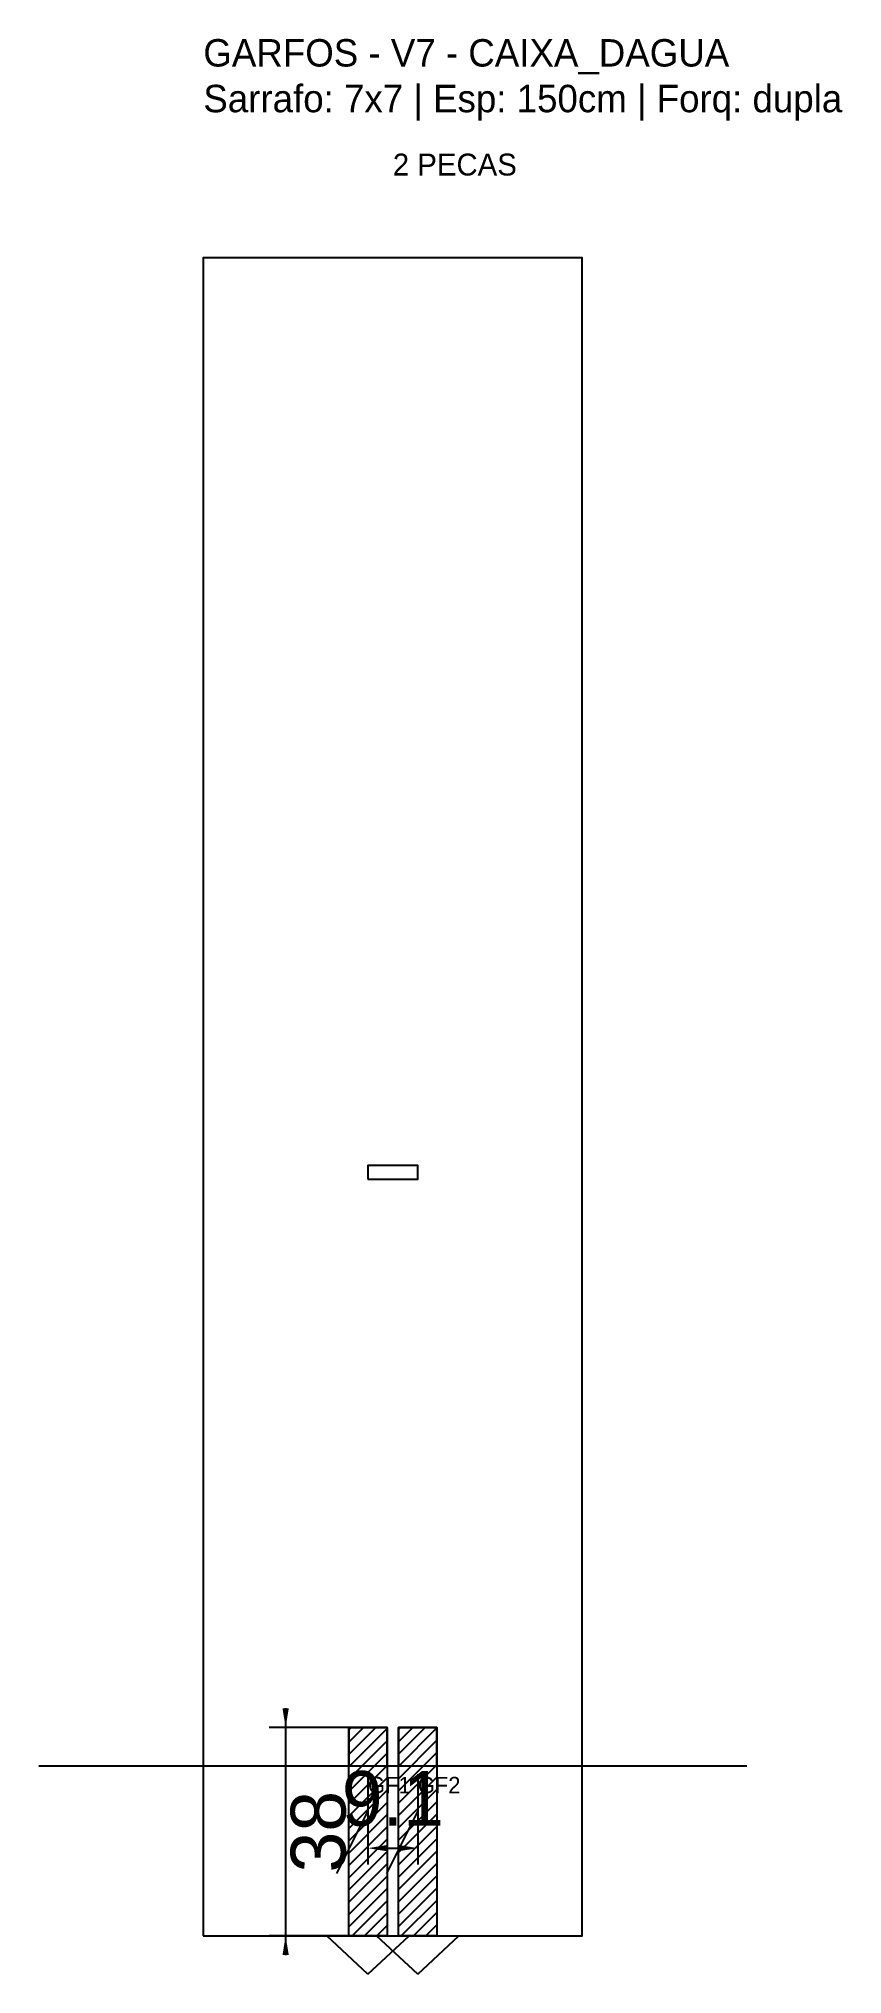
# Model space of a CAD drawing. Header units: metres. Extents: x -30 to 116, y -45 to 308.
import ezdxf

# ---------------------------------------------------------------- set-up
doc = ezdxf.new("R2010")
doc.units = ezdxf.units.M
for name, color, linetype in [('BARRA_ANCORAGEM', 1, 'Continuous'), ('COTA', 241, 'Continuous'), ('GARFOS OK', 3, 'Continuous'), ('NOME DA VIGA', 6, 'Continuous'), ('SARR_7x7', 40, 'Continuous'), ('TIRAS REESCORAMENTO', 252, 'Continuous'), ('VIGAS', 3, 'Continuous')]:
    doc.layers.add(name, color=color, linetype=linetype)
doc.dimstyles.new('EZ DXF', dxfattribs={"dimtxt": 10, "dimasz": 3.5, "dimexe": 3, "dimexo": 1.5, "dimgap": 1, "dimtad": 1, "dimdec": 1, "dimdsep": 46, "dimcen": 2.5, "dimazin": 3, "dimtfac": 1, "dimtmove": 0, "dimatfit": 3})

msp = doc.modelspace()

# ---------------------------------------------------------------- hatches: boundary and pattern name
at = {"layer": 'COTA'}
h = msp.add_hatch(dxfattribs=at)
h.set_pattern_fill('ANSI31', scale=0.5)
h.paths.add_polyline_path([(26.5, 0), (33.5, 0), (33.5, -38), (26.5, -38)])
h = msp.add_hatch(dxfattribs=at)
h.set_pattern_fill('ANSI31', scale=0.5)
h.paths.add_polyline_path([(35.57, 0), (42.57, 0), (42.57, -38), (35.57, -38)])

# ---------------------------------------------------------------- linework, layer by layer
at = {"layer": 'BARRA_ANCORAGEM'}
for p, q in [((30, -15.2), (24.3, -26.6)), ((39.07, -15.2), (33.37, -26.6))]:
    msp.add_line(p, q, dxfattribs=at)
at = {"layer": 'GARFOS OK', "linetype": 'CONTINUOUS'}
msp.add_line((-30, -7), (99.07, -7), dxfattribs=at)
at = {"layer": 'GARFOS OK'}
for p, q in [((30, -45), (22.5, -38)), ((22.5, -38), (37.5, -38)), ((30, -45), (37.5, -38)), ((39.07, -45), (31.57, -38)), ((31.57, -38), (46.57, -38)), ((39.07, -45), (46.57, -38))]:
    msp.add_line(p, q, dxfattribs=at)
for points in [[(26.5, 0), (33.5, 0), (33.5, -38), (26.5, -38), (26.5, 0)], [(35.57, 0), (42.57, 0), (42.57, -38), (35.57, -38), (35.57, 0)]]:
    msp.add_lwpolyline(points, dxfattribs=at)
at = {"layer": 'SARR_7x7'}
for points in [[(26.5, -7), (33.5, -7), (33.5, 0), (26.5, 0), (26.5, -7)], [(35.57, -7), (42.57, -7), (42.57, 0), (35.57, 0), (35.57, -7)]]:
    msp.add_lwpolyline(points, dxfattribs=at)
at = {"layer": 'TIRAS REESCORAMENTO'}
msp.add_lwpolyline([(30, 100), (39.07, 100), (39.07, 102.5), (30, 102.5), (30, 100)], dxfattribs=at)
at = {"layer": 'VIGAS'}
msp.add_lwpolyline([(0, -38), (69.07, -38), (69.07, 268), (0, 268), (0, -38)], dxfattribs=at)

# ---------------------------------------------------------------- texts
at = {"layer": 'NOME DA VIGA'}
for s, height, p in [('2 PECAS', 4, (34.54, 283)), ('GF1', 3, (30, -12)), ('GF2', 3, (39.07, -12))]:
    msp.add_text(s, height=height, dxfattribs=at).set_placement(p)
at = {"layer": 'NOME DA VIGA', "insert": (0, 293), "char_height": 5, "attachment_point": 7}
msp.add_mtext('GARFOS - V7 - CAIXA_DAGUA\\PSarrafo: 7x7 | Esp: 150cm | Forq: dupla', dxfattribs=at)

# ---------------------------------------------------------------- dimensions: what is measured, and where the dimension line sits
at = {"layer": 'COTA'}
msp.add_linear_dim(base=(15, 0), p1=(30, 0), p2=(30, -38), angle=90, dimstyle='EZ DXF', dxfattribs=at).render()
msp.add_linear_dim(base=(30, -22), p1=(30, -7), p2=(39.07, -7), dimstyle='EZ DXF', dxfattribs=at).render()

doc.saveas('drawing.dxf')
